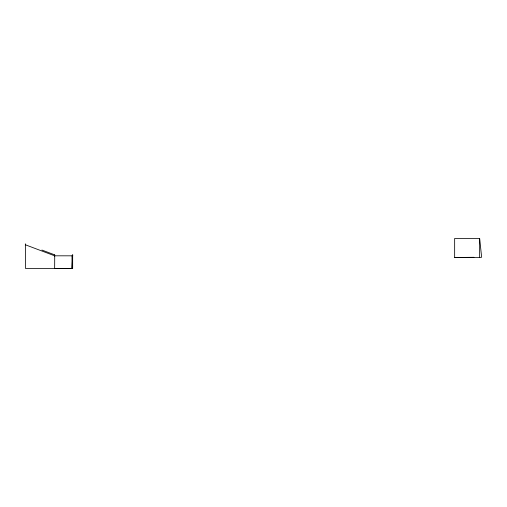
<?xml version="1.0" encoding="UTF-8"?>
<svg xmlns="http://www.w3.org/2000/svg" width="507" height="507" viewBox="0 0 507 507"><rect width="100%" height="100%" fill="white"/><g stroke="black" fill="none" stroke-linecap="round" stroke-linejoin="round"><path stroke-width="0.76" d="M54.648 256.295L54.648 254.837L41.916 250.04M25.35 243.797L25.572 268.539L72.013 268.539L72.659 255.82L54.648 255.813L25.572 244.856M72.393 259.818L72.729 254.837M479.647 257.48L481.65 257.233L479.647 238.461L454.652 238.461L454.652 257.48L479.647 257.48L479.647 238.461M54.724 254.837L54.648 268.539L72.659 268.539L72.659 254.837M454.652 257.48L473.937 257.303M71.962 268.539L72.659 268.539M72.013 255.82L72.013 268.539"/></g></svg>
